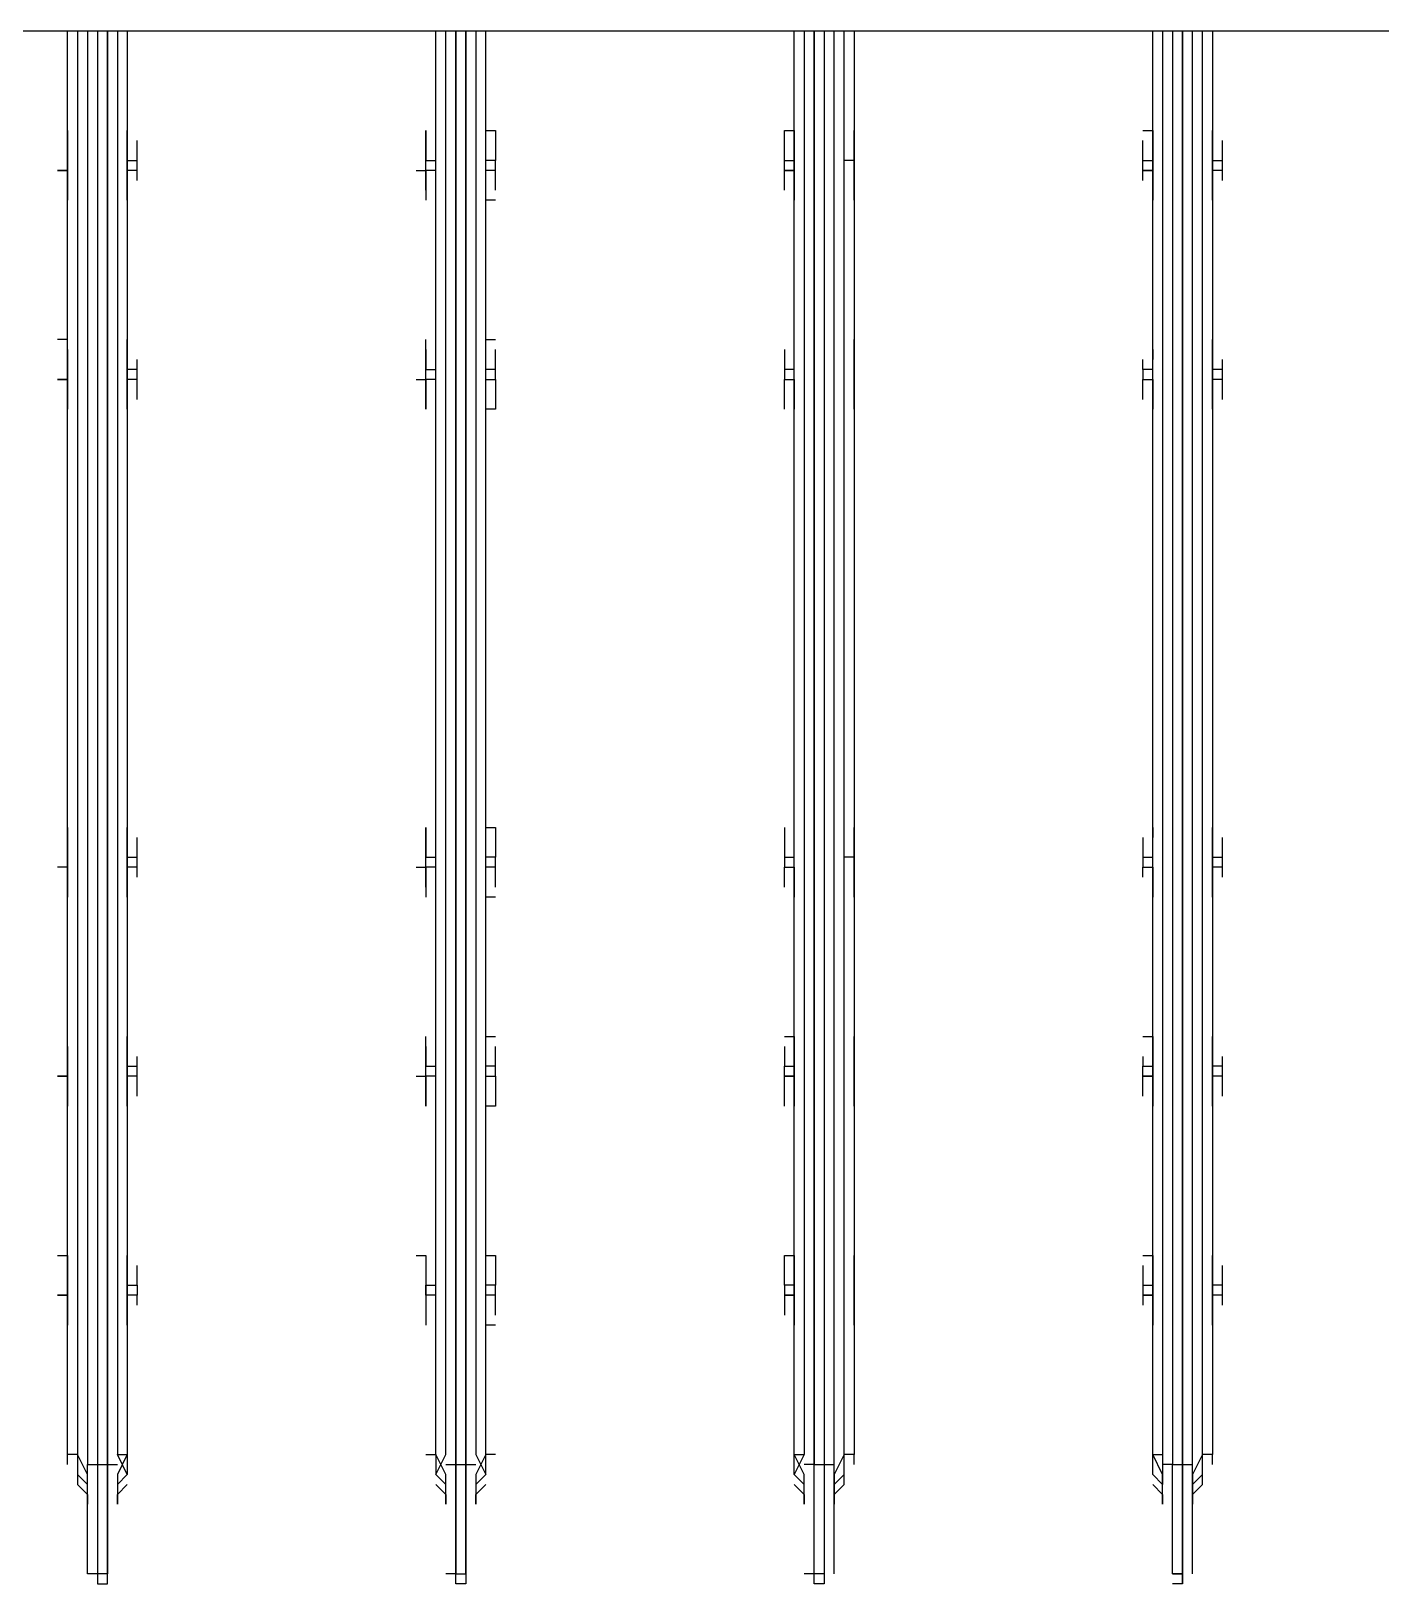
# Model space of a CAD drawing. Header units: metres. Extents: x 530797 to 531186, y 2675944 to 2676144.
# Drawn here: x 531161.2912 to 531161.4787, y 2676012.4936 to 2676012.7094 of the extents above; entities that cross this region are included whole.
import ezdxf

# ---------------------------------------------------------------- set-up
doc = ezdxf.new("R2010")
doc.units = ezdxf.units.M
doc.linetypes.add('PDF_IMPORT', pattern=[1, 0.8, -0.2])
doc.layers.add('IDT', color=7, linetype='Continuous')

# ---------------------------------------------------------------- blocks, each defined once
blk = doc.blocks.new('IDT')
at = {"layer": 'IDT', "color": 0, "lineweight": 25}
for p, q in [((14.69473291210241, 14.16797206408398), (14.69473291210241, 14.15275740946811)), ((14.69611606252172, 14.15275740946811), (14.69611606252172, 14.16935521450375)), ((14.69611606252172, 14.16935521450375), (14.69611606252172, 14.15275740946811)), ((14.69611606252172, 14.16935521450375), (14.69749921294149, 14.16935521450375)), ((14.69749921294149, 14.16797206408398), (14.69611606252172, 14.16797206408398)), ((14.69611606252172, 14.16797206408398), (14.69749921294149, 14.16797206408398)), ((14.69749921294149, 14.16797206408398), (14.69749921294149, 14.15275740946811)), ((14.74452632720866, 14.16797206408398), (14.74452632720866, 14.15275740946811)), ((14.74590947762843, 14.15275740946811), (14.74590947762843, 14.16935521450375)), ((14.74590947762843, 14.16935521450375), (14.7472926280482, 14.16935521450375)), ((14.74590947762843, 14.16797206408398), (14.7472926280482, 14.16797206408398)), ((14.7472926280482, 14.16935521450375), (14.7472926280482, 14.15275740946811)), ((14.7472926280482, 14.16797206408398), (14.7472926280482, 14.15275740946811)), ((14.7472926280482, 14.16797206408398), (14.74867577846751, 14.16797206408398)), ((14.79570289273514, 14.15275740946811), (14.79570289273514, 14.16935521450375)), ((14.79570289273514, 14.16935521450375), (14.79708604315445, 14.16935521450375)), ((14.79708604315445, 14.16797206408398), (14.79570289273514, 14.16797206408398)), ((14.79570289273514, 14.16797206408398), (14.79570289273514, 14.15275740946811)), ((14.79708604315445, 14.16935521450375), (14.79708604315445, 14.15275740946811)), ((14.79708604315445, 14.15275740946811), (14.79708604315445, 14.16797206408398)), ((14.79708604315445, 14.16797206408398), (14.79846919357422, 14.16797206408398)), ((14.84687945826116, 14.16935521450375), (14.84549630784139, 14.16935521450375)), ((14.84549630784139, 14.16935521450375), (14.84549630784139, 14.15275740946811)), ((14.84549630784139, 14.15275740946811), (14.84549630784139, 14.16797206408398)), ((14.84549630784139, 14.16797206408398), (14.84687945826116, 14.16797206408398)), ((14.84687945826116, 14.15275740946811), (14.84687945826116, 14.16935521450375)), ((14.84687945826116, 14.16797206408398), (14.84826260868093, 14.16797206408398)), ((14.84826260868093, 14.16797206408398), (14.84826260868093, 14.15275740946811)), ((14.69473291210241, 14.15690686072696), (14.69334976168264, 14.15552371030742)), ((14.69473291210241, 14.15414055988765), (14.69473291210241, 14.15829001114673)), ((14.69473291210241, 14.15829001114673), (14.69473291210241, 14.15690686072696)), ((14.69888236336126, 14.15690686072696), (14.69888236336126, 14.15829001114673)), ((14.69888236336126, 14.15829001114673), (14.69888236336126, 14.15414055988765)), ((14.70026551378058, 14.15552371030742), (14.69888236336126, 14.15690686072696)), ((14.74452632720866, 14.15690686072696), (14.74314317678935, 14.15552371030742)), ((14.74452632720866, 14.15414055988765), (14.74452632720866, 14.15829001114673)), ((14.74452632720866, 14.15829001114673), (14.74452632720866, 14.15690686072696)), ((14.74867577846751, 14.15690686072696), (14.74867577846751, 14.15829001114673)), ((14.74867577846751, 14.15829001114673), (14.74867577846751, 14.15414055988765)), ((14.75005892888728, 14.15552371030742), (14.74867577846751, 14.15690686072696)), ((14.79431974231537, 14.15690686072696), (14.7929365918956, 14.15552371030742)), ((14.79431974231537, 14.15414055988765), (14.79431974231537, 14.15829001114673)), ((14.79431974231537, 14.15829001114673), (14.79431974231537, 14.15690686072696)), ((14.79846919357422, 14.15690686072696), (14.79846919357422, 14.15829001114673)), ((14.79846919357422, 14.15829001114673), (14.79846919357422, 14.15414055988765)), ((14.79985234399399, 14.15552371030742), (14.79846919357422, 14.15690686072696)), ((14.84411315742207, 14.15690686072696), (14.8427300070023, 14.15552371030742)), ((14.84411315742207, 14.15414055988765), (14.84411315742207, 14.15829001114673)), ((14.84411315742207, 14.15829001114673), (14.84411315742207, 14.15690686072696)), ((14.84826260868093, 14.15690686072696), (14.84826260868093, 14.15829001114673)), ((14.84826260868093, 14.15829001114673), (14.84826260868093, 14.15414055988765)), ((14.84964575910024, 14.15552371030742), (14.84826260868093, 14.15690686072696)), ((14.69334976168264, 14.15552371030742), (14.69334976168264, 14.15137425904857)), ((14.69473291210241, 14.15552371030742), (14.69334976168264, 14.15414055988765)), ((14.69888236336126, 14.15137425904857), (14.69888236336126, 14.15552371030742)), ((14.69888236336126, 14.15552371030742), (14.70026551378058, 14.15414055988788)), ((14.74314317678935, 14.15552371030742), (14.74314317678935, 14.15137425904857)), ((14.74452632720866, 14.15552371030742), (14.74314317678935, 14.15414055988765)), ((14.75005892888728, 14.15414055988765), (14.74867577846751, 14.15552371030742)), ((14.74867577846751, 14.15552371030742), (14.75005892888728, 14.15414055988788)), ((14.7929365918956, 14.15414055988765), (14.79431974231537, 14.15552371030742)), ((14.79431974231537, 14.15552371030742), (14.7929365918956, 14.15414055988765)), ((14.79985234399399, 14.15414055988765), (14.79846919357422, 14.15552371030742)), ((14.79846919357422, 14.15552371030742), (14.79985234399399, 14.15414055988765)), ((14.8427300070023, 14.15414055988765), (14.84411315742207, 14.15552371030742)), ((14.84411315742207, 14.15552371030742), (14.8427300070023, 14.15414055988765)), ((14.84964575910024, 14.15414055988788), (14.84826260868093, 14.15552371030742)), ((14.84964575910024, 14.15137425904857), (14.84964575910024, 14.15552371030742)), ((14.69196661126287, 14.15275740946811), (14.69196661126287, 14.15137425904857)), ((14.69334976168264, 14.15137425904857), (14.69473291210241, 14.15414055988765)), ((14.69334976168264, 14.15414055988765), (14.69334976168264, 14.15275740946811)), ((14.69611606252172, 14.15275740946811), (14.69473291210241, 14.15275740946811)), ((14.69473291210241, 14.15275740946811), (14.69473291210241, 13.95358374904197)), ((14.69749921294149, 14.15275740946811), (14.69611606252172, 14.15275740946811)), ((14.69611606252172, 13.95358374904197), (14.69611606252172, 14.15275740946811)), ((14.69611606252172, 14.15275740946811), (14.69611606252172, 13.95358374904197)), ((14.69749921294149, 13.95358374904197), (14.69749921294149, 14.15275740946811)), ((14.69749921294149, 14.15275740946811), (14.69888236336126, 14.15275740946811)), ((14.69888236336126, 14.15414055988765), (14.70026551378058, 14.15137425904857)), ((14.70026551378058, 14.15414055988788), (14.70026551378058, 14.15275740946811)), ((14.70026551378058, 14.15275740946811), (14.70026551378058, 14.15137425904857)), ((14.74176002636958, 14.15275740946811), (14.74176002636958, 14.15137425904857)), ((14.74314317678935, 14.15137425904857), (14.74452632720866, 14.15414055988765)), ((14.74314317678935, 14.15414055988765), (14.74314317678935, 14.15275740946811)), ((14.74590947762843, 14.15275740946811), (14.74452632720866, 14.15275740946811)), ((14.74452632720866, 14.15275740946811), (14.74452632720866, 13.95358374904197)), ((14.7472926280482, 14.15275740946811), (14.74590947762843, 14.15275740946811)), ((14.74590947762843, 13.95358374904197), (14.74590947762843, 14.15275740946811)), ((14.7472926280482, 14.15275740946811), (14.7472926280482, 13.95358374904197)), ((14.7472926280482, 13.95358374904197), (14.7472926280482, 14.15275740946811)), ((14.7472926280482, 14.15275740946811), (14.74867577846751, 14.15275740946811)), ((14.74867577846751, 14.15414055988765), (14.75005892888728, 14.15137425904857)), ((14.74867577846751, 14.15137425904857), (14.75005892888728, 14.15414055988765)), ((14.75005892888728, 14.15414055988788), (14.75005892888728, 14.15275740946811)), ((14.75005892888728, 14.15275740946811), (14.75005892888728, 14.15137425904857)), ((14.7929365918956, 14.15137425904857), (14.79431974231537, 14.15414055988765)), ((14.79431974231537, 14.15137425904857), (14.7929365918956, 14.15414055988765)), ((14.7929365918956, 14.15414055988765), (14.7929365918956, 14.15275740946811)), ((14.7929365918956, 14.15275740946811), (14.7929365918956, 14.15137425904857)), ((14.79570289273514, 14.15275740946811), (14.79431974231537, 14.15275740946811)), ((14.79570289273514, 14.15275740946811), (14.79570289273514, 13.95358374904197)), ((14.79570289273514, 13.95358374904197), (14.79570289273514, 14.15275740946811)), ((14.79708604315445, 14.15275740946811), (14.79570289273514, 14.15275740946811)), ((14.79846919357422, 14.15275740946811), (14.79708604315445, 14.15275740946811)), ((14.79708604315445, 14.15275740946811), (14.79708604315445, 13.95358374904197)), ((14.79708604315445, 13.95358374904197), (14.79708604315445, 14.15275740946811)), ((14.79846919357422, 14.15414055988765), (14.79985234399399, 14.15137425904857)), ((14.79985234399399, 14.15414055988765), (14.79846919357422, 14.15137425904857)), ((14.79985234399399, 14.15275740946811), (14.79985234399399, 14.15414055988765)), ((14.79985234399399, 14.15137425904857), (14.79985234399399, 14.15275740946811)), ((14.8427300070023, 14.15275740946811), (14.8427300070023, 14.15414055988765)), ((14.8427300070023, 14.15414055988765), (14.84411315742207, 14.15137425904857)), ((14.8427300070023, 14.15137425904857), (14.84411315742207, 14.15414055988765)), ((14.8427300070023, 14.15137425904857), (14.8427300070023, 14.15275740946811)), ((14.84549630784139, 14.15275740946811), (14.84411315742207, 14.15275740946811)), ((14.84549630784139, 14.15275740946811), (14.84549630784139, 13.95358374904197)), ((14.84549630784139, 13.95358374904197), (14.84549630784139, 14.15275740946811)), ((14.84687945826116, 14.15275740946811), (14.84549630784139, 14.15275740946811)), ((14.84687945826116, 13.95358374904197), (14.84687945826116, 14.15275740946811)), ((14.84826260868093, 14.15275740946811), (14.84687945826116, 14.15275740946811)), ((14.84826260868093, 14.15414055988765), (14.84964575910024, 14.15137425904857)), ((14.84826260868093, 13.95358374904197), (14.84826260868093, 14.15275740946811)), ((14.84964575910024, 14.15275740946811), (14.84964575910024, 14.15414055988788)), ((14.85102890952001, 14.15275740946811), (14.85102890952001, 14.15137425904857)), ((14.69196661126287, 13.95358374904197), (14.69196661126287, 14.15137425904857)), ((14.69196661126287, 14.15137425904857), (14.69334976168264, 14.15137425904857)), ((14.69334976168264, 14.15137425904857), (14.69334976168264, 13.95358374904197)), ((14.70026551378058, 14.15137425904857), (14.69888236336126, 14.15137425904857)), ((14.69888236336126, 13.95358374904197), (14.69888236336126, 14.15137425904857)), ((14.70026551378058, 14.15137425904857), (14.70026551378058, 13.95358374904197)), ((14.74176002636958, 13.95358374904197), (14.74176002636958, 14.15137425904857)), ((14.74176002636958, 14.15137425904857), (14.74314317678935, 14.15137425904857)), ((14.74314317678935, 14.15137425904857), (14.74314317678935, 13.95358374904197)), ((14.75005892888728, 14.15137425904857), (14.74867577846751, 14.15137425904857)), ((14.74867577846751, 13.95358374904197), (14.74867577846751, 14.15137425904857)), ((14.75005892888728, 14.15137425904857), (14.75005892888728, 13.95358374904197)), ((14.79155344147628, 14.15137425904857), (14.7929365918956, 14.15137425904857)), ((14.7929365918956, 14.15137425904857), (14.7929365918956, 13.95358374904197)), ((14.79431974231537, 13.95358374904197), (14.79431974231537, 14.15137425904857)), ((14.79846919357422, 14.15137425904857), (14.79846919357422, 13.95358374904197)), ((14.79985234399399, 14.15137425904857), (14.79985234399399, 13.95358374904197)), ((14.80123549441331, 14.15137425904857), (14.79985234399399, 14.15137425904857)), ((14.8427300070023, 13.95358374904197), (14.8427300070023, 14.15137425904857)), ((14.84411315742207, 14.15137425904857), (14.8427300070023, 14.15137425904857)), ((14.84411315742207, 13.95358374904197), (14.84411315742207, 14.15137425904857)), ((14.84964575910024, 13.95358374904197), (14.84964575910024, 14.15137425904857)), ((14.84964575910024, 14.15137425904857), (14.85102890952001, 14.15137425904857)), ((14.85102890952001, 14.15137425904857), (14.85102890952001, 13.95358374904197)), ((14.69196661126287, 14.13339330359338), (14.69196661126287, 14.12924385233453)), ((14.70026551378058, 14.12924385233453), (14.70026551378058, 14.13339330359338)), ((14.74176002636958, 14.13339330359338), (14.74176002636958, 14.12924385233453)), ((14.75005892888728, 14.12924385233453), (14.75005892888728, 14.13339330359338)), ((14.79155344147628, 14.13339330359338), (14.7929365918956, 14.13339330359338)), ((14.7929365918956, 14.13339330359338), (14.7929365918956, 14.12924385233453)), ((14.80123549441331, 14.12924385233453), (14.80123549441331, 14.13339330359338)), ((14.8427300070023, 14.13339330359338), (14.8427300070023, 14.1237112506559)), ((14.85102890952001, 14.12924385233453), (14.85102890952001, 14.13339330359338)), ((14.69196661126287, 14.13201015317384), (14.69196661126287, 14.13062700275407)), ((14.70026551378058, 14.13062700275407), (14.70026551378058, 14.13201015317384)), ((14.74176002636958, 14.13062700275407), (14.74176002636958, 14.13201015317384)), ((14.75144207930705, 14.13062700275407), (14.75144207930705, 14.13201015317384)), ((14.79155344147628, 14.13201015317384), (14.79155344147628, 14.13062700275407)), ((14.80123549441331, 14.13062700275407), (14.80123549441331, 14.13201015317384)), ((14.8427300070023, 14.13201015317384), (14.8427300070023, 14.13062700275407)), ((14.85102890952001, 14.13201015317384), (14.85102890952001, 14.13062700275407)), ((14.69058346084356, 14.13062700275407), (14.69058346084356, 14.12924385233453)), ((14.69058346084356, 14.12924385233453), (14.69196661126287, 14.12924385233453)), ((14.69058346084356, 14.12924385233453), (14.69058346084356, 14.12786070191498)), ((14.69196661126287, 14.12924385233453), (14.69196661126287, 14.12786070191498)), ((14.70164866420035, 14.12924385233453), (14.70026551378058, 14.12924385233453)), ((14.70026551378058, 14.12786070191498), (14.70026551378058, 14.12924385233453)), ((14.70026551378058, 14.12924385233453), (14.70164866420035, 14.12924385233453)), ((14.70164866420035, 14.12924385233453), (14.70164866420035, 14.13062700275407)), ((14.70164866420035, 14.12786070191498), (14.70164866420035, 14.12924385233453)), ((14.74176002636958, 14.12924385233453), (14.74176002636958, 14.13062700275407)), ((14.74176002636958, 14.12924385233453), (14.74176002636958, 14.12786070191498)), ((14.74176002636958, 14.12509440107567), (14.74176002636958, 14.12924385233453)), ((14.75144207930705, 14.12924385233453), (14.75005892888728, 14.12924385233453)), ((14.75005892888728, 14.12786070191498), (14.75005892888728, 14.12924385233453)), ((14.75005892888728, 14.12924385233453), (14.75144207930705, 14.12924385233453)), ((14.75144207930705, 14.12924385233453), (14.75144207930705, 14.13062700275407)), ((14.75144207930705, 14.12786070191498), (14.75144207930705, 14.12924385233453)), ((14.79155344147628, 14.13062700275407), (14.79155344147628, 14.12924385233453)), ((14.79155344147628, 14.12924385233453), (14.7929365918956, 14.12924385233453)), ((14.79155344147628, 14.12924385233453), (14.79155344147628, 14.12786070191498)), ((14.7929365918956, 14.12924385233453), (14.7929365918956, 14.1237112506559)), ((14.79985234399399, 14.12924385233453), (14.80123549441331, 14.12924385233453)), ((14.80123549441331, 14.12924385233453), (14.80123549441331, 14.13062700275407)), ((14.80123549441331, 14.12924385233453), (14.80123549441331, 14.12786070191498)), ((14.80123549441331, 14.12786070191498), (14.80123549441331, 14.12924385233453)), ((14.84134685658253, 14.13062700275407), (14.84134685658253, 14.12924385233453)), ((14.84134685658253, 14.12924385233453), (14.8427300070023, 14.12924385233453)), ((14.84134685658253, 14.12786070191498), (14.84134685658253, 14.12924385233453)), ((14.85102890952001, 14.13062700275407), (14.85102890952001, 14.12924385233453)), ((14.85102890952001, 14.12924385233453), (14.85241205993978, 14.12924385233453)), ((14.85241205993978, 14.12924385233453), (14.85102890952001, 14.12924385233453)), ((14.85102890952001, 14.12786070191498), (14.85102890952001, 14.12924385233453)), ((14.85102890952001, 14.12924385233453), (14.85102890952001, 14.12509440107567)), ((14.69058346084356, 14.12786070191498), (14.69196661126287, 14.12786070191498)), ((14.69058346084356, 14.12786070191498), (14.69058346084356, 14.12509440107567)), ((14.69196661126287, 14.12786070191498), (14.69196661126287, 14.1237112506559)), ((14.70026551378058, 14.1237112506559), (14.70026551378058, 14.12786070191498)), ((14.70164866420035, 14.12786070191498), (14.70026551378058, 14.12786070191498)), ((14.70164866420035, 14.12509440107567), (14.70164866420035, 14.12786070191498)), ((14.74176002636958, 14.12786070191498), (14.74176002636958, 14.1237112506559)), ((14.75005892888728, 14.12786070191498), (14.75144207930705, 14.12786070191498)), ((14.75005892888728, 14.1237112506559), (14.75005892888728, 14.12786070191498)), ((14.75144207930705, 14.12786070191498), (14.75144207930705, 14.12509440107567)), ((14.79155344147628, 14.12509440107567), (14.79155344147628, 14.12786070191498)), ((14.79155344147628, 14.12786070191498), (14.7929365918956, 14.12786070191498)), ((14.80123549441331, 14.12786070191498), (14.79985234399399, 14.12786070191498)), ((14.80123549441331, 14.1237112506559), (14.80123549441331, 14.12786070191498)), ((14.80123549441331, 14.12509440107567), (14.80123549441331, 14.12786070191498)), ((14.84134685658253, 14.12786070191498), (14.84134685658253, 14.12509440107567)), ((14.8427300070023, 14.12786070191498), (14.84134685658253, 14.12786070191498)), ((14.85102890952001, 14.1237112506559), (14.85102890952001, 14.12786070191498)), ((14.69196661126287, 14.1237112506559), (14.69196661126287, 14.12509440107567)), ((14.70026551378058, 14.1237112506559), (14.70026551378058, 14.12509440107567)), ((14.74176002636958, 14.1237112506559), (14.74176002636958, 14.12509440107567)), ((14.75144207930705, 14.12509440107567), (14.75144207930705, 14.1237112506559)), ((14.79155344147628, 14.1237112506559), (14.79155344147628, 14.12509440107567)), ((14.80123549441331, 14.1237112506559), (14.80123549441331, 14.12509440107567)), ((14.8427300070023, 14.1237112506559), (14.8427300070023, 14.12509440107567)), ((14.85102890952001, 14.12509440107567), (14.85102890952001, 14.1237112506559)), ((14.70164866420035, 14.1237112506559), (14.70026551378058, 14.1237112506559)), ((14.75144207930705, 14.1237112506559), (14.75005892888728, 14.1237112506559)), ((14.7929365918956, 14.1237112506559), (14.79155344147628, 14.1237112506559)), ((14.80261864483307, 14.1237112506559), (14.80123549441331, 14.1237112506559)), ((14.85241205993978, 14.1237112506559), (14.85102890952001, 14.1237112506559)), ((14.69196661126287, 14.10158084394209), (14.69196661126287, 14.10296399436163)), ((14.69196661126287, 14.10296399436163), (14.69196661126287, 14.09881454310278)), ((14.70026551378058, 14.09881454310278), (14.70026551378058, 14.10296399436163)), ((14.70026551378058, 14.10296399436163), (14.70026551378058, 14.10158084394209)), ((14.74176002636958, 14.10158084394209), (14.74176002636958, 14.10296399436163)), ((14.74176002636958, 14.10296399436163), (14.74176002636958, 14.09881454310278)), ((14.75005892888728, 14.09881454310278), (14.75005892888728, 14.10296399436163)), ((14.75144207930705, 14.10296399436163), (14.75144207930705, 14.10158084394209)), ((14.79155344147628, 14.10158084394209), (14.79155344147628, 14.10296399436163)), ((14.79155344147628, 14.10296399436163), (14.7929365918956, 14.10296399436163)), ((14.7929365918956, 14.10296399436163), (14.7929365918956, 14.09881454310278)), ((14.80123549441331, 14.09881454310278), (14.80123549441331, 14.10296399436163)), ((14.80123549441331, 14.10296399436163), (14.80123549441331, 14.10158084394209)), ((14.8427300070023, 14.10158084394209), (14.8427300070023, 14.10296399436163)), ((14.8427300070023, 14.10296399436163), (14.8427300070023, 14.09881454310278)), ((14.85102890952001, 14.09881454310278), (14.85102890952001, 14.10296399436163)), ((14.85102890952001, 14.10296399436163), (14.85102890952001, 14.10158084394209)), ((14.69058346084356, 14.10158084394209), (14.69058346084356, 14.09881454310278)), ((14.70164866420035, 14.10158084394209), (14.70164866420035, 14.09881454310278)), ((14.74176002636958, 14.09881454310278), (14.74176002636958, 14.10158084394209)), ((14.75144207930705, 14.10158084394209), (14.75144207930705, 14.09881454310278)), ((14.79155344147628, 14.09881454310278), (14.79155344147628, 14.10158084394209)), ((14.80123549441331, 14.10158084394209), (14.80123549441331, 14.09881454310278)), ((14.84134685658253, 14.10158084394209), (14.84134685658253, 14.09881454310278)), ((14.85102890952001, 14.10158084394209), (14.85102890952001, 14.09881454310278)), ((14.69058346084356, 14.09881454310278), (14.69196661126287, 14.09881454310278)), ((14.69058346084356, 14.09881454310278), (14.69058346084356, 14.09743139268301)), ((14.69196661126287, 14.09881454310278), (14.69196661126287, 14.09743139268301)), ((14.70164866420035, 14.09881454310278), (14.70026551378058, 14.09881454310278)), ((14.70026551378058, 14.09743139268301), (14.70026551378058, 14.09881454310278)), ((14.70026551378058, 14.09881454310278), (14.70164866420035, 14.09881454310278)), ((14.70164866420035, 14.09881454310278), (14.70164866420035, 14.09743139268301)), ((14.74176002636958, 14.09743139268301), (14.74176002636958, 14.09881454310278)), ((14.74176002636958, 14.09881454310278), (14.74176002636958, 14.09743139268301)), ((14.75144207930705, 14.09881454310278), (14.75005892888728, 14.09881454310278)), ((14.75005892888728, 14.09743139268301), (14.75005892888728, 14.09881454310278)), ((14.75005892888728, 14.09881454310278), (14.75144207930705, 14.09881454310278)), ((14.75144207930705, 14.09881454310278), (14.75144207930705, 14.09743139268301)), ((14.7929365918956, 14.09881454310278), (14.79155344147628, 14.09881454310278)), ((14.79155344147628, 14.09881454310278), (14.79155344147628, 14.09743139268301)), ((14.7929365918956, 14.09881454310278), (14.7929365918956, 14.09743139268301)), ((14.79985234399399, 14.09881454310278), (14.80123549441331, 14.09881454310278)), ((14.80123549441331, 14.09881454310278), (14.80123549441331, 14.09743139268301)), ((14.80261864483307, 14.09881454310278), (14.80123549441331, 14.09881454310278)), ((14.80123549441331, 14.09881454310278), (14.80123549441331, 14.09743139268301)), ((14.84134685658253, 14.09881454310278), (14.8427300070023, 14.09881454310278)), ((14.84134685658253, 14.09881454310278), (14.84134685658253, 14.09743139268301)), ((14.8427300070023, 14.09881454310278), (14.8427300070023, 14.09328194142415)), ((14.85102890952001, 14.09604824226346), (14.85102890952001, 14.09881454310278)), ((14.85102890952001, 14.09881454310278), (14.85241205993978, 14.09881454310278)), ((14.85241205993978, 14.09881454310278), (14.85102890952001, 14.09881454310278)), ((14.85102890952001, 14.09881454310278), (14.85102890952001, 14.09328194142415)), ((14.69058346084356, 14.09743139268301), (14.69196661126287, 14.09743139268301)), ((14.69058346084356, 14.09743139268301), (14.69058346084356, 14.09604824226346)), ((14.69196661126287, 14.09743139268301), (14.69196661126287, 14.09328194142415)), ((14.70026551378058, 14.09328194142415), (14.70026551378058, 14.09743139268301)), ((14.70164866420035, 14.09743139268301), (14.70026551378058, 14.09743139268301)), ((14.70164866420035, 14.09604824226346), (14.70164866420035, 14.09743139268301)), ((14.74176002636958, 14.09604824226346), (14.74176002636958, 14.09743139268301)), ((14.74176002636958, 14.09743139268301), (14.74176002636958, 14.09328194142415)), ((14.75005892888728, 14.09328194142415), (14.75005892888728, 14.09743139268301)), ((14.75144207930705, 14.09743139268301), (14.75005892888728, 14.09743139268301)), ((14.75144207930705, 14.09604824226346), (14.75144207930705, 14.09743139268301)), ((14.79155344147628, 14.09743139268301), (14.7929365918956, 14.09743139268301)), ((14.79155344147628, 14.09743139268301), (14.79155344147628, 14.09604824226346)), ((14.7929365918956, 14.09743139268301), (14.7929365918956, 14.09328194142415)), ((14.80123549441331, 14.09743139268301), (14.79985234399399, 14.09743139268301)), ((14.80123549441331, 14.09743139268301), (14.80123549441331, 14.09328194142415)), ((14.80123549441331, 14.09604824226346), (14.80123549441331, 14.09743139268301)), ((14.8427300070023, 14.09743139268301), (14.84134685658253, 14.09743139268301)), ((14.84134685658253, 14.09743139268301), (14.84134685658253, 14.09604824226346)), ((14.69196661126287, 14.09604824226346), (14.69196661126287, 14.09466509184392)), ((14.70026551378058, 14.09466509184392), (14.70026551378058, 14.09604824226346)), ((14.74176002636958, 14.09466509184392), (14.74176002636958, 14.09604824226346)), ((14.75144207930705, 14.09466509184392), (14.75144207930705, 14.09604824226346)), ((14.79155344147628, 14.09604824226346), (14.79155344147628, 14.09466509184392)), ((14.80123549441331, 14.09466509184392), (14.80123549441331, 14.09604824226346)), ((14.8427300070023, 14.09604824226346), (14.8427300070023, 14.09466509184392)), ((14.85102890952001, 14.09466509184392), (14.85102890952001, 14.09604824226346)), ((14.70164866420035, 14.09328194142415), (14.70026551378058, 14.09328194142415)), ((14.75144207930705, 14.09328194142415), (14.75005892888728, 14.09328194142415)), ((14.7929365918956, 14.09328194142415), (14.79155344147628, 14.09328194142415)), ((14.69196661126287, 14.07391783554942), (14.69196661126287, 14.06976838429057)), ((14.70026551378058, 14.06976838429057), (14.70026551378058, 14.07391783554942)), ((14.74176002636958, 14.07391783554942), (14.74176002636958, 14.06976838429057)), ((14.75005892888728, 14.06976838429057), (14.75005892888728, 14.07391783554942)), ((14.79155344147628, 14.07391783554942), (14.7929365918956, 14.07391783554942)), ((14.7929365918956, 14.07391783554942), (14.7929365918956, 14.06838523387103)), ((14.80123549441331, 14.06976838429057), (14.80123549441331, 14.07391783554942)), ((14.8427300070023, 14.07391783554942), (14.8427300070023, 14.06976838429057)), ((14.85102890952001, 14.06976838429057), (14.85102890952001, 14.07391783554942)), ((14.69058346084356, 14.07115153471034), (14.69058346084356, 14.06976838429057)), ((14.69196661126287, 14.07253468512988), (14.69196661126287, 14.07115153471034)), ((14.70026551378058, 14.07115153471034), (14.70026551378058, 14.07253468512988)), ((14.70164866420035, 14.07115153471034), (14.70164866420035, 14.06976838429057)), ((14.75144207930705, 14.07253468512988), (14.75144207930705, 14.07115153471034)), ((14.75144207930705, 14.07115153471034), (14.75144207930705, 14.06976838429057)), ((14.79155344147628, 14.07253468512988), (14.79155344147628, 14.07115153471034)), ((14.79155344147628, 14.07115153471034), (14.79155344147628, 14.06976838429057)), ((14.80123549441331, 14.07253468512988), (14.80123549441331, 14.07115153471034)), ((14.80123549441331, 14.07115153471034), (14.80123549441331, 14.06976838429057)), ((14.84134685658253, 14.07115153471034), (14.84134685658253, 14.06976838429057)), ((14.8427300070023, 14.07253468512988), (14.8427300070023, 14.07115153471034)), ((14.85102890952001, 14.07253468512988), (14.85102890952001, 14.07115153471034)), ((14.85102890952001, 14.07115153471034), (14.85102890952001, 14.06976838429057)), ((14.69058346084356, 14.06976838429057), (14.69196661126287, 14.06976838429057)), ((14.69058346084356, 14.06976838429057), (14.69058346084356, 14.06838523387103)), ((14.69196661126287, 14.06838523387103), (14.69058346084356, 14.06838523387103)), ((14.69058346084356, 14.06838523387103), (14.69058346084356, 14.06561893303171)), ((14.69196661126287, 14.06976838429057), (14.69196661126287, 14.06838523387103)), ((14.69196661126287, 14.06838523387103), (14.69196661126287, 14.06423578261217)), ((14.70164866420035, 14.06976838429057), (14.70026551378058, 14.06976838429057)), ((14.70164866420035, 14.06976838429057), (14.70026551378058, 14.06976838429057)), ((14.70026551378058, 14.06976838429057), (14.70026551378058, 14.06838523387103)), ((14.70026551378058, 14.06838523387103), (14.70026551378058, 14.06423578261217)), ((14.70164866420035, 14.06838523387103), (14.70026551378058, 14.06838523387103)), ((14.70164866420035, 14.06838523387103), (14.70164866420035, 14.06976838429057)), ((14.70164866420035, 14.06561893303171), (14.70164866420035, 14.06838523387103)), ((14.74176002636958, 14.06976838429057), (14.74176002636958, 14.06838523387103)), ((14.74176002636958, 14.06976838429057), (14.74176002636958, 14.06838523387103)), ((14.74176002636958, 14.06838523387103), (14.74176002636958, 14.06423578261217)), ((14.74176002636958, 14.06838523387103), (14.74314317678935, 14.06838523387103)), ((14.75144207930705, 14.06976838429057), (14.75005892888728, 14.06976838429057)), ((14.75144207930705, 14.06976838429057), (14.75005892888728, 14.06976838429057)), ((14.75005892888728, 14.06976838429057), (14.75005892888728, 14.06838523387103)), ((14.75005892888728, 14.06838523387103), (14.75005892888728, 14.06423578261217)), ((14.75144207930705, 14.06838523387103), (14.75005892888728, 14.06838523387103)), ((14.75144207930705, 14.06838523387103), (14.75144207930705, 14.06976838429057)), ((14.75144207930705, 14.06561893303171), (14.75144207930705, 14.06838523387103)), ((14.79155344147628, 14.06976838429057), (14.7929365918956, 14.06976838429057)), ((14.79155344147628, 14.06976838429057), (14.79155344147628, 14.06838523387103)), ((14.79155344147628, 14.06561893303171), (14.79155344147628, 14.06838523387103)), ((14.79155344147628, 14.06838523387103), (14.7929365918956, 14.06838523387103)), ((14.7929365918956, 14.06838523387103), (14.7929365918956, 14.06423578261217)), ((14.79985234399399, 14.06976838429057), (14.80123549441331, 14.06976838429057)), ((14.80123549441331, 14.06838523387103), (14.79985234399399, 14.06838523387103)), ((14.80123549441331, 14.06976838429057), (14.80123549441331, 14.06838523387103)), ((14.80261864483307, 14.06976838429057), (14.80123549441331, 14.06976838429057)), ((14.80123549441331, 14.06976838429057), (14.80123549441331, 14.06838523387103)), ((14.80123549441331, 14.06838523387103), (14.80123549441331, 14.06423578261217)), ((14.80123549441331, 14.06561893303171), (14.80123549441331, 14.06838523387103)), ((14.84134685658253, 14.06976838429057), (14.8427300070023, 14.06976838429057)), ((14.84134685658253, 14.06976838429057), (14.84134685658253, 14.06838523387103)), ((14.8427300070023, 14.06838523387103), (14.84134685658253, 14.06838523387103)), ((14.84134685658253, 14.06838523387103), (14.84134685658253, 14.06561893303171)), ((14.8427300070023, 14.06976838429057), (14.8427300070023, 14.06838523387103)), ((14.8427300070023, 14.06838523387103), (14.8427300070023, 14.06423578261217)), ((14.85102890952001, 14.06976838429057), (14.85102890952001, 14.06838523387103)), ((14.85102890952001, 14.06838523387103), (14.85102890952001, 14.06976838429057)), ((14.85102890952001, 14.06976838429057), (14.85241205993978, 14.06976838429057)), ((14.85102890952001, 14.06838523387103), (14.85102890952001, 14.06561893303171)), ((14.85102890952001, 14.06423578261217), (14.85102890952001, 14.06838523387103)), ((14.69196661126287, 14.06423578261217), (14.69196661126287, 14.06561893303171)), ((14.70026551378058, 14.06423578261217), (14.70026551378058, 14.06561893303171)), ((14.74176002636958, 14.06423578261217), (14.74176002636958, 14.06561893303171)), ((14.75144207930705, 14.06423578261217), (14.75144207930705, 14.06561893303171)), ((14.79155344147628, 14.06423578261217), (14.79155344147628, 14.06561893303171)), ((14.7929365918956, 14.06423578261217), (14.79155344147628, 14.06423578261217)), ((14.80123549441331, 14.06423578261217), (14.80123549441331, 14.06561893303171)), ((14.8427300070023, 14.06423578261217), (14.8427300070023, 14.06561893303171)), ((14.85102890952001, 14.06561893303171), (14.85102890952001, 14.06423578261217)), ((14.69196661126287, 14.00476031456822), (14.69196661126287, 14.00614346498776)), ((14.69196661126287, 14.00614346498776), (14.69196661126287, 14.0019940137289)), ((14.70026551378058, 14.0019940137289), (14.70026551378058, 14.00614346498776)), ((14.70026551378058, 14.00614346498776), (14.70026551378058, 14.00476031456822)), ((14.74176002636958, 14.00476031456822), (14.74176002636958, 14.00614346498776)), ((14.74176002636958, 14.00614346498776), (14.74176002636958, 14.0019940137289)), ((14.75005892888728, 14.0019940137289), (14.75005892888728, 14.00614346498776)), ((14.75144207930705, 14.00614346498776), (14.75144207930705, 14.00476031456822)), ((14.79155344147628, 14.00476031456822), (14.79155344147628, 14.00614346498776)), ((14.79155344147628, 14.00614346498776), (14.7929365918956, 14.00614346498776)), ((14.7929365918956, 14.00614346498776), (14.7929365918956, 14.0019940137289)), ((14.80123549441331, 14.0019940137289), (14.80123549441331, 14.00614346498776)), ((14.80123549441331, 14.00614346498776), (14.80123549441331, 14.00476031456822)), ((14.8427300070023, 14.00476031456822), (14.8427300070023, 14.00614346498776)), ((14.8427300070023, 14.00614346498776), (14.8427300070023, 14.0019940137289)), ((14.85102890952001, 14.00614346498776), (14.85102890952001, 14.00476031456822)), ((14.85102890952001, 14.0019940137289), (14.85102890952001, 14.00614346498776)), ((14.69058346084356, 14.00476031456822), (14.69058346084356, 14.0019940137289)), ((14.70164866420035, 14.00476031456822), (14.70164866420035, 14.0019940137289)), ((14.74176002636958, 14.00061086330936), (14.74176002636958, 14.00476031456822)), ((14.75144207930705, 14.00476031456822), (14.75144207930705, 14.0019940137289)), ((14.79155344147628, 14.0019940137289), (14.79155344147628, 14.00476031456822)), ((14.80123549441331, 14.00476031456822), (14.80123549441331, 14.0019940137289)), ((14.84134685658253, 14.00476031456822), (14.84134685658253, 14.0019940137289)), ((14.85102890952001, 14.00476031456822), (14.85102890952001, 14.0019940137289)), ((14.69058346084356, 14.0019940137289), (14.69196661126287, 14.0019940137289)), ((14.69058346084356, 14.0019940137289), (14.69058346084356, 14.00061086330936)), ((14.69196661126287, 14.0019940137289), (14.69196661126287, 13.99646141205051)), ((14.70164866420035, 14.0019940137289), (14.70026551378058, 14.0019940137289)), ((14.70164866420035, 14.0019940137289), (14.70026551378058, 14.0019940137289)), ((14.70026551378058, 14.0019940137289), (14.70026551378058, 13.99646141205051)), ((14.70164866420035, 14.00061086330936), (14.70164866420035, 14.0019940137289)), ((14.74176002636958, 14.0019940137289), (14.74176002636958, 13.99646141205051)), ((14.75144207930705, 14.0019940137289), (14.75005892888728, 14.0019940137289)), ((14.75144207930705, 14.0019940137289), (14.75005892888728, 14.0019940137289)), ((14.75005892888728, 14.0019940137289), (14.75005892888728, 13.99646141205051)), ((14.75144207930705, 14.00061086330936), (14.75144207930705, 14.0019940137289)), ((14.7929365918956, 14.0019940137289), (14.79155344147628, 14.0019940137289)), ((14.79155344147628, 14.0019940137289), (14.79155344147628, 14.00061086330936)), ((14.7929365918956, 14.0019940137289), (14.7929365918956, 14.00061086330936)), ((14.79985234399399, 14.0019940137289), (14.80123549441331, 14.0019940137289)), ((14.80123549441331, 14.0019940137289), (14.80123549441331, 14.00061086330936)), ((14.80261864483307, 14.0019940137289), (14.80123549441331, 14.0019940137289)), ((14.80123549441331, 14.0019940137289), (14.80123549441331, 14.00061086330936)), ((14.84134685658253, 14.0019940137289), (14.8427300070023, 14.0019940137289)), ((14.84134685658253, 14.0019940137289), (14.84134685658253, 14.00061086330936)), ((14.8427300070023, 14.0019940137289), (14.8427300070023, 14.00061086330936)), ((14.85102890952001, 14.0019940137289), (14.85241205993978, 14.0019940137289)), ((14.85241205993978, 14.0019940137289), (14.85102890952001, 14.0019940137289)), ((14.85102890952001, 14.00061086330936), (14.85102890952001, 14.0019940137289)), ((14.85102890952001, 14.0019940137289), (14.85102890952001, 14.00061086330936)), ((14.69058346084356, 14.00061086330936), (14.69196661126287, 14.00061086330936)), ((14.69058346084356, 14.00061086330936), (14.69058346084356, 13.99922771288959)), ((14.70026551378058, 14.00061086330936), (14.70164866420035, 14.00061086330936)), ((14.70164866420035, 14.00061086330936), (14.70164866420035, 13.99922771288959)), ((14.74176002636958, 13.99922771288959), (14.74176002636958, 14.00061086330936)), ((14.75005892888728, 14.00061086330936), (14.75144207930705, 14.00061086330936)), ((14.75144207930705, 13.99922771288959), (14.75144207930705, 14.00061086330936)), ((14.79155344147628, 14.00061086330936), (14.7929365918956, 14.00061086330936)), ((14.79155344147628, 14.00061086330936), (14.79155344147628, 13.99922771288959)), ((14.7929365918956, 14.00061086330936), (14.7929365918956, 13.99646141205051)), ((14.80123549441331, 14.00061086330936), (14.79985234399399, 14.00061086330936)), ((14.80123549441331, 14.00061086330936), (14.80123549441331, 13.99646141205051)), ((14.80123549441331, 13.99922771288959), (14.80123549441331, 14.00061086330936)), ((14.84134685658253, 14.00061086330936), (14.8427300070023, 14.00061086330936)), ((14.84134685658253, 14.00061086330936), (14.84134685658253, 13.99922771288959)), ((14.8427300070023, 14.00061086330936), (14.8427300070023, 13.99646141205051)), ((14.85102890952001, 13.99922771288959), (14.85102890952001, 14.00061086330936)), ((14.85102890952001, 14.00061086330936), (14.85102890952001, 13.99646141205051)), ((14.69196661126287, 13.99922771288959), (14.69196661126287, 13.99784456247005)), ((14.70026551378058, 13.99784456247005), (14.70026551378058, 13.99922771288959)), ((14.74176002636958, 13.99784456247005), (14.74176002636958, 13.99922771288959)), ((14.75144207930705, 13.99784456247005), (14.75144207930705, 13.99922771288959)), ((14.79155344147628, 13.99922771288959), (14.79155344147628, 13.99784456247005)), ((14.80123549441331, 13.99784456247005), (14.80123549441331, 13.99922771288959)), ((14.8427300070023, 13.99922771288959), (14.8427300070023, 13.99784456247005)), ((14.85102890952001, 13.99784456247005), (14.85102890952001, 13.99922771288959)), ((14.7929365918956, 13.99646141205051), (14.79155344147628, 13.99646141205051)), ((14.85102890952001, 13.99646141205051), (14.85241205993978, 13.99646141205051)), ((14.69196661126287, 13.97709730617578), (14.69196661126287, 13.97294785491692)), ((14.69196661126287, 13.97571415575601), (14.69196661126287, 13.97433100533647)), ((14.70026551378058, 13.97294785491692), (14.70026551378058, 13.97709730617578)), ((14.70026551378058, 13.97433100533647), (14.70026551378058, 13.97571415575601)), ((14.74176002636958, 13.97709730617578), (14.74176002636958, 13.97294785491692)), ((14.74176002636958, 13.97571415575601), (14.74176002636958, 13.97433100533647)), ((14.75005892888728, 13.97294785491692), (14.75005892888728, 13.97709730617578)), ((14.75144207930705, 13.97571415575601), (14.75144207930705, 13.97433100533647)), ((14.79155344147628, 13.97709730617578), (14.7929365918956, 13.97709730617578)), ((14.79155344147628, 13.97571415575601), (14.79155344147628, 13.97433100533647)), ((14.7929365918956, 13.97709730617578), (14.7929365918956, 13.97294785491692)), ((14.80123549441331, 13.97294785491692), (14.80123549441331, 13.97709730617578)), ((14.80123549441331, 13.97571415575601), (14.80123549441331, 13.97433100533647)), ((14.8427300070023, 13.97709730617578), (14.8427300070023, 13.97294785491692)), ((14.8427300070023, 13.97571415575601), (14.8427300070023, 13.97433100533647)), ((14.85102890952001, 13.97294785491692), (14.85102890952001, 13.97709730617578)), ((14.85102890952001, 13.97571415575601), (14.85102890952001, 13.97433100533647)), ((14.69058346084356, 13.97433100533647), (14.69058346084356, 13.97294785491692)), ((14.70164866420035, 13.97433100533647), (14.70164866420035, 13.97294785491692)), ((14.74176002636958, 13.97433100533647), (14.74176002636958, 13.97294785491692)), ((14.75144207930705, 13.97433100533647), (14.75144207930705, 13.97294785491692)), ((14.79155344147628, 13.97433100533647), (14.79155344147628, 13.97294785491692)), ((14.80123549441331, 13.97433100533647), (14.80123549441331, 13.97294785491692)), ((14.84134685658253, 13.97433100533647), (14.84134685658253, 13.97294785491692)), ((14.85102890952001, 13.97433100533647), (14.85102890952001, 13.97294785491692)), ((14.69058346084356, 13.97294785491692), (14.69196661126287, 13.97294785491692)), ((14.69058346084356, 13.97294785491692), (14.69058346084356, 13.97156470449715)), ((14.69196661126287, 13.97156470449715), (14.69058346084356, 13.97156470449715)), ((14.69058346084356, 13.97156470449715), (14.69058346084356, 13.96879840365784)), ((14.69196661126287, 13.97294785491692), (14.69196661126287, 13.97156470449715)), ((14.69196661126287, 13.97156470449715), (14.69196661126287, 13.9674152532383)), ((14.70164866420035, 13.97294785491692), (14.70026551378058, 13.97294785491692)), ((14.70026551378058, 13.97156470449715), (14.70026551378058, 13.97294785491692)), ((14.70026551378058, 13.97294785491692), (14.70164866420035, 13.97294785491692)), ((14.70026551378058, 13.9674152532383), (14.70026551378058, 13.97156470449715)), ((14.70164866420035, 13.97156470449715), (14.70026551378058, 13.97156470449715)), ((14.70164866420035, 13.97294785491692), (14.70164866420035, 13.97156470449715)), ((14.70164866420035, 13.97156470449715), (14.70164866420035, 13.96879840365784)), ((14.74176002636958, 13.97294785491692), (14.74176002636958, 13.97156470449715)), ((14.74176002636958, 13.97294785491692), (14.74176002636958, 13.97156470449715)), ((14.74176002636958, 13.97156470449715), (14.74176002636958, 13.9674152532383)), ((14.74176002636958, 13.96879840365784), (14.74176002636958, 13.97156470449715)), ((14.74176002636958, 13.97156470449715), (14.74314317678935, 13.97156470449715)), ((14.75144207930705, 13.97294785491692), (14.75005892888728, 13.97294785491692)), ((14.75005892888728, 13.97156470449715), (14.75005892888728, 13.97294785491692)), ((14.75005892888728, 13.97294785491692), (14.75144207930705, 13.97294785491692)), ((14.75005892888728, 13.9674152532383), (14.75005892888728, 13.97156470449715)), ((14.75144207930705, 13.97156470449715), (14.75005892888728, 13.97156470449715)), ((14.75144207930705, 13.97294785491692), (14.75144207930705, 13.97156470449715)), ((14.75144207930705, 13.97156470449715), (14.75144207930705, 13.96879840365784)), ((14.79155344147628, 13.97294785491692), (14.7929365918956, 13.97294785491692)), ((14.79155344147628, 13.97294785491692), (14.79155344147628, 13.97156470449715)), ((14.79155344147628, 13.96879840365784), (14.79155344147628, 13.97156470449715)), ((14.79155344147628, 13.97156470449715), (14.7929365918956, 13.97156470449715)), ((14.7929365918956, 13.97294785491692), (14.7929365918956, 13.97156470449715)), ((14.7929365918956, 13.97156470449715), (14.7929365918956, 13.9674152532383)), ((14.79985234399399, 13.97294785491692), (14.80123549441331, 13.97294785491692)), ((14.80123549441331, 13.97156470449715), (14.79985234399399, 13.97156470449715)), ((14.80123549441331, 13.97294785491692), (14.80123549441331, 13.97156470449715)), ((14.80261864483307, 13.97294785491692), (14.80123549441331, 13.97294785491692)), ((14.80123549441331, 13.97294785491692), (14.80123549441331, 13.97156470449715)), ((14.80123549441331, 13.97156470449715), (14.80123549441331, 13.9674152532383)), ((14.80123549441331, 13.96879840365784), (14.80123549441331, 13.97156470449715)), ((14.84134685658253, 13.97294785491692), (14.8427300070023, 13.97294785491692)), ((14.84134685658253, 13.97294785491692), (14.84134685658253, 13.97156470449715)), ((14.8427300070023, 13.97156470449715), (14.84134685658253, 13.97156470449715)), ((14.84134685658253, 13.97156470449715), (14.84134685658253, 13.96879840365784)), ((14.8427300070023, 13.97294785491692), (14.8427300070023, 13.9674152532383)), ((14.85102890952001, 13.97294785491692), (14.85102890952001, 13.9674152532383)), ((14.85102890952001, 13.97156470449715), (14.85102890952001, 13.97294785491692)), ((14.85102890952001, 13.97294785491692), (14.85241205993978, 13.97294785491692)), ((14.85241205993978, 13.97294785491692), (14.85102890952001, 13.97294785491692)), ((14.85102890952001, 13.96879840365784), (14.85102890952001, 13.97156470449715)), ((14.69196661126287, 13.9674152532383), (14.69196661126287, 13.96879840365784)), ((14.70026551378058, 13.9674152532383), (14.70026551378058, 13.96879840365784)), ((14.70164866420035, 13.9674152532383), (14.70026551378058, 13.9674152532383)), ((14.74176002636958, 13.9674152532383), (14.74176002636958, 13.96879840365784)), ((14.75144207930705, 13.9674152532383), (14.75005892888728, 13.9674152532383)), ((14.75144207930705, 13.96879840365784), (14.75144207930705, 13.9674152532383)), ((14.79155344147628, 13.9674152532383), (14.79155344147628, 13.96879840365784)), ((14.7929365918956, 13.9674152532383), (14.79155344147628, 13.9674152532383)), ((14.80123549441331, 13.9674152532383), (14.80123549441331, 13.96879840365784)), ((14.8427300070023, 13.9674152532383), (14.8427300070023, 13.96879840365784)), ((14.85102890952001, 13.9674152532383), (14.85102890952001, 13.96879840365784)), ((14.44023323489117, 13.95358374904197), (15.02115641113394, 13.95358374904197))]:
    blk.add_line(p, q, dxfattribs=at)
at = {"layer": 'IDT', "color": 0, "linetype": 'PDF_IMPORT', "lineweight": 25, "ltscale": 0.001666666666666927}
blk.add_line((14.74176002636958, 14.07253468512988), (14.74176002636958, 14.06561893303171), dxfattribs=at)

msp = doc.modelspace()

# ---------------------------------------------------------------- block references
at = {"layer": 'IDT', "color": 8, "rotation": 180}
msp.add_blockref('IDT', (531176.1472843677, 2676026.66296954), dxfattribs=at)

doc.saveas('drawing.dxf')
